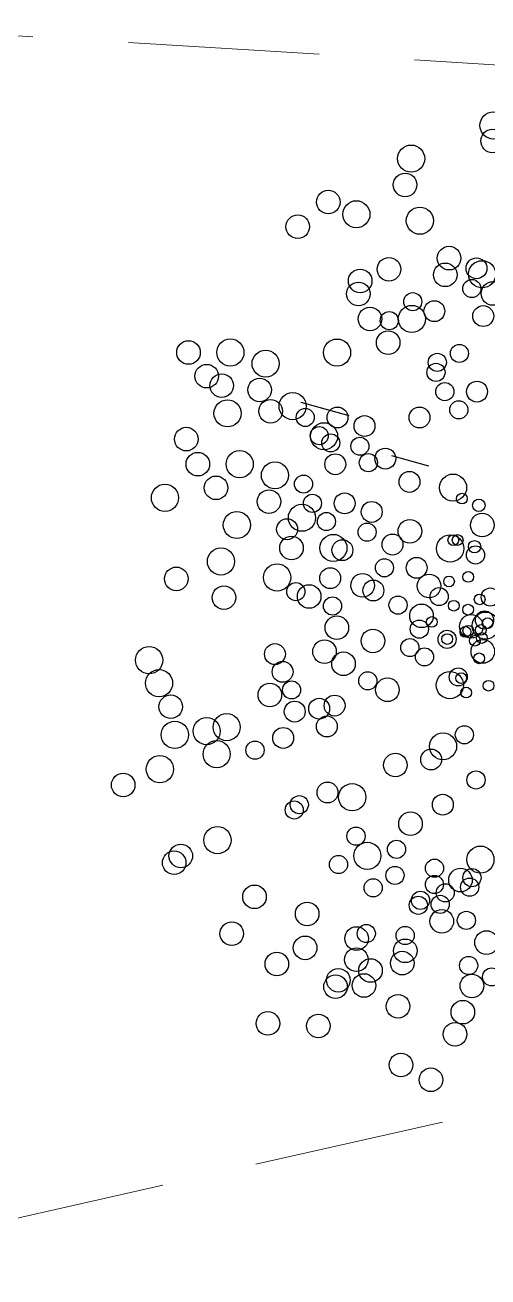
# Model space of a CAD drawing. Header units: millimetres. Extents: x 441156 to 441876, y 4514765 to 4515211.
# Drawn here: x 441586.294 to 441586.899, y 4514836.891 to 4514838.527 of the extents above; entities that cross this region are included whole.
import ezdxf

# ---------------------------------------------------------------- set-up
doc = ezdxf.new("R2010")
doc.units = ezdxf.units.MM
doc.linetypes.add('HIDDEN', pattern=[0.375, 0.25, -0.125])
doc.layers.add('01_piscinas', color=254, linetype='Continuous')
doc.layers.add('INGIN ELECTRICIDAD ALUMBRADO', color=120, linetype='HIDDEN')

msp = doc.modelspace()

# ---------------------------------------------------------------- linework, layer by layer
at = {"layer": '01_piscinas'}
for p, q in [((441586.7181368, 4514838.01583683, 0.00000053), (441586.65513211, 4514838.03335445, 0.00000053)), ((441586.82223332, 4514837.95008627, 0.00000053), (441586.77376817, 4514837.96356136, 0.00000053))]:
    msp.add_line(p, q, dxfattribs=at)
at = {"layer": '01_piscinas', "elevation": 0.00000131}
msp.add_lwpolyline([(441583.31739881, 4514835.83174273, -0.0058147586), (441588.54332977, 4514837.00261362, -0.0069540546), (441592.08503505, 4514837.58702849)], format="xyb", dxfattribs=at)
at = {"layer": '01_piscinas'}
for centre, radius in [((441586.90666636, 4514838.39536438, 0.00000053), 0.01775907), ((441586.90541834, 4514838.3750896, 0.00000053), 0.01541533), ((441586.79892567, 4514838.35198214, 0.00000053), 0.01775907), ((441586.79107045, 4514838.31763699, 0.00000053), 0.01541533), ((441586.69061111, 4514838.29526344, 0.00000053), 0.01541533), ((441586.72733657, 4514838.27923626, 0.00000053), 0.01775907), ((441586.81040303, 4514838.27087468, 0.00000053), 0.01775907), ((441586.65071113, 4514838.26305737, 0.00000053), 0.01541533), ((441586.76993043, 4514838.20743135, 0.00000053), 0.01541533), ((441586.84858815, 4514838.22197682, 0.00000053), 0.01541533), ((441586.8843786, 4514838.20865958, 0.00000053), 0.01366082), ((441586.73231457, 4514838.19219488, 0.00000053), 0.01541533), ((441586.84353621, 4514838.20017056, 0.00000053), 0.01541533), ((441586.89177586, 4514838.2008926, 0.00000053), 0.01775907), ((441586.73003046, 4514838.17522528, 0.00000053), 0.01541533), ((441586.87833613, 4514838.18224023, 0.00000053), 0.01185795), ((441586.90589216, 4514838.17571441, 0.00000053), 0.01541533), ((441586.80105971, 4514838.16502981, 0.00000053), 0.01185795), ((441586.74512201, 4514838.14252428, 0.00000053), 0.01541533), ((441586.7998865, 4514838.14249374, 0.00000053), 0.01775907), ((441586.82931007, 4514838.15270121, 0.00000053), 0.01366082), ((441586.89320735, 4514838.14626923, 0.00000053), 0.01366082), ((441586.77036742, 4514838.14025591, 0.00000053), 0.01185795), ((441586.76891823, 4514838.11157682, 0.00000053), 0.01541533), ((441586.50785497, 4514838.09867635, 0.00000053), 0.01541533), ((441586.56261946, 4514838.09864581, 0.00000053), 0.01775907), ((441586.70209604, 4514838.0985411, 0.00000053), 0.01775907), ((441586.86207457, 4514838.09746667, 0.00000053), 0.01185795), ((441586.60865979, 4514838.08409311, 0.00000053), 0.01775907), ((441586.8331393, 4514838.08574631, 0.00000053), 0.01185795), ((441586.53165119, 4514838.06772889, 0.00000053), 0.01541533), ((441586.83138229, 4514838.07269277, 0.00000053), 0.01185795), ((441586.55123497, 4514838.05539906, 0.00000053), 0.01541533), ((441586.60080458, 4514838.04974796, 0.00000053), 0.01541533), ((441586.84299117, 4514838.04753815, 0.00000053), 0.01185795), ((441586.8851177, 4514838.04751466, 0.00000053), 0.01366082), ((441586.64399229, 4514838.02866374, 0.00000053), 0.01775907), ((441586.55887233, 4514838.0191753, 0.00000053), 0.01775907), ((441586.6152015, 4514838.02190658, 0.00000053), 0.01541533), ((441586.66047807, 4514838.01380897, 0.00000053), 0.01185795), ((441586.7026046, 4514838.01378548, 0.00000053), 0.01366082), ((441586.80989427, 4514838.01370494, 0.00000053), 0.01366082), ((441586.86129596, 4514838.02373241, 0.00000053), 0.01185795), ((441586.73802024, 4514838.00259109, 0.00000053), 0.01366082), ((441586.50496383, 4514837.98547616, 0.00000053), 0.01541533), ((441586.67878285, 4514837.99000323, 0.00000053), 0.01185795), ((441586.68505754, 4514837.98917504, 0.00000053), 0.01775907), ((441586.6938473, 4514837.98051875, 0.00000053), 0.01185795), ((441586.73197777, 4514837.97617175, 0.00000053), 0.01185795), ((441586.52005538, 4514837.95277516, 0.00000053), 0.01541533), ((441586.57481987, 4514837.95274462, 0.00000053), 0.01775907), ((441586.69972219, 4514837.95265432, 0.00000053), 0.01366082), ((441586.74305232, 4514837.9547553, 0.00000053), 0.01185795), ((441586.76519908, 4514837.95995312, 0.00000053), 0.01366082), ((441586.6208602, 4514837.93819192, 0.00000053), 0.01775907), ((441586.5438516, 4514837.9218277, 0.00000053), 0.01541533), ((441586.65825411, 4514837.92673191, 0.00000053), 0.01185795), ((441586.79678773, 4514837.9295772, 0.00000053), 0.01366082), ((441586.85374075, 4514837.92210886, 0.00000053), 0.01775907), ((441586.47702941, 4514837.90879199, 0.00000053), 0.01775907), ((441586.61300499, 4514837.90384677, 0.00000053), 0.01541533), ((441586.669863, 4514837.90157729, 0.00000053), 0.01185795), ((441586.71198953, 4514837.9015538, 0.00000053), 0.01366082), ((441586.86534868, 4514837.9077373, 0.00000053), 0.00701654), ((441586.6561927, 4514837.88276255, 0.00000053), 0.01775907), ((441586.74740517, 4514837.89035941, 0.00000053), 0.01366082), ((441586.88745113, 4514837.89897384, 0.00000053), 0.00808333), ((441586.57107273, 4514837.87327411, 0.00000053), 0.01775907), ((441586.6367661, 4514837.86774408, 0.00000053), 0.01366082), ((441586.68816778, 4514837.87777155, 0.00000053), 0.01185795), ((441586.7973062, 4514837.86513035, 0.00000053), 0.01541533), ((441586.89192587, 4514837.87321101, 0.00000053), 0.01541533), ((441586.7413627, 4514837.86394007, 0.00000053), 0.01185795), ((441586.64249345, 4514837.84330439, 0.00000053), 0.01541533), ((441586.69725794, 4514837.84327386, 0.00000053), 0.01775907), ((441586.70910712, 4514837.84042264, 0.00000053), 0.01366082), ((441586.77458401, 4514837.84772144, 0.00000053), 0.01366082), ((441586.84999361, 4514837.84263835, 0.00000053), 0.01775907), ((441586.85411824, 4514837.85358757, 0.00000053), 0.00701654), ((441586.85975012, 4514837.85367213, 0.00000053), 0.00701654), ((441586.88313286, 4514837.83415821, 0.00000053), 0.01185795), ((441586.88185257, 4514837.84490868, 0.00000053), 0.00808333), ((441586.55028935, 4514837.82568736, 0.00000053), 0.01775907), ((441586.76404613, 4514837.81736901, 0.00000053), 0.01185795), ((441586.80617266, 4514837.81734552, 0.00000053), 0.01366082), ((441586.49189315, 4514837.80286081, 0.00000053), 0.01541533), ((441586.62370218, 4514837.80473507, 0.00000053), 0.01775907), ((441586.6931199, 4514837.80381744, 0.00000053), 0.01366082), ((441586.64819974, 4514837.78625856, 0.00000053), 0.01185795), ((441586.73544306, 4514837.794376, 0.00000053), 0.01541533), ((441586.74959131, 4514837.7877003, 0.00000053), 0.01366082), ((441586.8224328, 4514837.79360385, 0.00000053), 0.01541533), ((441586.84851968, 4514837.79952241, 0.00000053), 0.00701654), ((441586.87358005, 4514837.80543443, 0.00000053), 0.00701654), ((441586.5542491, 4514837.77840467, 0.00000053), 0.01541533), ((441586.66560195, 4514837.77988115, 0.00000053), 0.01541533), ((441586.7818219, 4514837.7685819, 0.00000053), 0.01185795), ((441586.83554583, 4514837.77973178, 0.00000053), 0.01185795), ((441586.88856581, 4514837.77609695, 0.00000053), 0.00701654), ((441586.90246101, 4514837.77913782, 0.00000053), 0.01185795), ((441586.69616586, 4514837.76744614, 0.00000053), 0.01185795), ((441586.81254, 4514837.75459333, 0.00000053), 0.01541533), ((441586.85472916, 4514837.76781139, 0.00000053), 0.00701654), ((441586.87341364, 4514837.7626875, 0.00000053), 0.00701654), ((441586.70176898, 4514837.73908655, 0.00000053), 0.01541533), ((441586.80964269, 4514837.73720144, 0.00000053), 0.01185795), ((441586.82596877, 4514837.74657729, 0.00000053), 0.00701654), ((441586.87755794, 4514837.74075051, 0.00000053), 0.01541533), ((441586.89642569, 4514837.74177435, 0.00000053), 0.01775907), ((441586.89485117, 4514837.74912973, 0.00000053), 0.01185795), ((441586.89902112, 4514837.74498339, 0.00000053), 0.00701654), ((441586.7489944, 4514837.72179415, 0.00000053), 0.01541533), ((441586.84596994, 4514837.72389959, 0.00000053), 0.01185795), ((441586.84616597, 4514837.72426241, 0.00000053), 0.00701654), ((441586.86989685, 4514837.73356571, 0.00000053), 0.00701654), ((441586.87378009, 4514837.73508807, 0.00000053), 0.00701654), ((441586.8900473, 4514837.73613015, 0.00000053), 0.00701654), ((441586.89142098, 4514837.72564257, 0.00000053), 0.00701654), ((441586.4563193, 4514837.69665619, 0.00000053), 0.01775907), ((441586.62083524, 4514837.7045627, 0.00000053), 0.01366082), ((441586.68570951, 4514837.70776906, 0.00000053), 0.01541533), ((441586.79728925, 4514837.71311106, 0.00000053), 0.01185795), ((441586.88236009, 4514837.7220904, 0.00000053), 0.00701654), ((441586.89264949, 4514837.70804951, 0.00000053), 0.01541533), ((441586.71054401, 4514837.69192291, 0.00000053), 0.01541533), ((441586.81639271, 4514837.70092172, 0.00000053), 0.01185795), ((441586.88792109, 4514837.69901717, 0.00000053), 0.00701654), ((441586.46935529, 4514837.66651953, 0.00000053), 0.01775907), ((441586.63086293, 4514837.68138065, 0.00000053), 0.01366082), ((441586.84962352, 4514837.66406633, 0.00000053), 0.01775907), ((441586.86055449, 4514837.67479692, 0.00000053), 0.01185795), ((441586.61417986, 4514837.65123603, 0.00000053), 0.01541533), ((441586.64259159, 4514837.65777755, 0.00000053), 0.01185795), ((441586.74226644, 4514837.66962412, 0.00000053), 0.01185795), ((441586.76795432, 4514837.65796068, 0.00000053), 0.01541533), ((441586.86447739, 4514837.67310946, 0.00000053), 0.00701654), ((441586.90018935, 4514837.66327913, 0.00000053), 0.00701654), ((441586.48460255, 4514837.63583549, 0.00000053), 0.01541533), ((441586.69884103, 4514837.63731055, 0.00000053), 0.01366082), ((441586.87086625, 4514837.65427326, 0.00000053), 0.00701654), ((441586.64672089, 4514837.62947968, 0.00000053), 0.01366082), ((441586.67875334, 4514837.63326392, 0.00000053), 0.01366082), ((441586.48997064, 4514837.59904827, 0.00000053), 0.01775907), ((441586.53161282, 4514837.60396778, 0.00000053), 0.01775907), ((441586.55772683, 4514837.60922839, 0.00000053), 0.01775907), ((441586.68878102, 4514837.61008187, 0.00000053), 0.01366082), ((441586.6316741, 4514837.59502773, 0.00000053), 0.01366082), ((441586.84065891, 4514837.58405663, 0.00000053), 0.01775907), ((441586.86854742, 4514837.59913849, 0.00000053), 0.01185795), ((441586.54464881, 4514837.57383112, 0.00000053), 0.01775907), ((441586.59478902, 4514837.5790875, 0.00000053), 0.01185795), ((441586.47040981, 4514837.55426074, 0.00000053), 0.01775907), ((441586.77834513, 4514837.55960472, 0.00000053), 0.01541533), ((441586.82512201, 4514837.56682492, 0.00000053), 0.01366082), ((441586.88377244, 4514837.54014622, 0.00000053), 0.01185795), ((441586.42245921, 4514837.53353844, 0.00000053), 0.01541533), ((441586.68959219, 4514837.52372895, 0.00000053), 0.01366082), ((441586.7218921, 4514837.51759708, 0.00000053), 0.01775907), ((441586.65270712, 4514837.50778872, 0.00000053), 0.01185795), ((441586.84034703, 4514837.50783265, 0.00000053), 0.01366082), ((441586.64607801, 4514837.50095752, 0.00000053), 0.01185795), ((441586.79813766, 4514837.48291477, 0.00000053), 0.01541533), ((441586.54570333, 4514837.46157232, 0.00000053), 0.01775907), ((441586.7268786, 4514837.46667107, 0.00000053), 0.01185795), ((441586.49775273, 4514837.44085002, 0.00000053), 0.01541533), ((441586.74168463, 4514837.44090713, 0.00000053), 0.01775907), ((441586.77984532, 4514837.44952062, 0.00000053), 0.01185795), ((441586.88954123, 4514837.43604708, 0.00000053), 0.01775907), ((441586.48913489, 4514837.43196945, 0.00000053), 0.01541533), ((441586.7039961, 4514837.42965874, 0.00000053), 0.01185795), ((441586.82952055, 4514837.4248338, 0.00000053), 0.01185795), ((441586.77776275, 4514837.41538919, 0.00000053), 0.01185795), ((441586.86344399, 4514837.40926276, 0.00000053), 0.01541533), ((441586.87845591, 4514837.41243533, 0.00000053), 0.01185795), ((441586.74931151, 4514837.39918414, 0.00000053), 0.01185795), ((441586.82937647, 4514837.40353027, 0.00000053), 0.01185795), ((441586.84355079, 4514837.39263906, 0.00000053), 0.01185795), ((441586.87549172, 4514837.4000554, 0.00000053), 0.01185795), ((441586.59417566, 4514837.38739708, 0.00000053), 0.01541533), ((441586.808361, 4514837.37638574, 0.00000053), 0.01185795), ((441586.81118228, 4514837.38284548, 0.00000053), 0.01185795), ((441586.83696782, 4514837.37756633, 0.00000053), 0.01185795), ((441586.6630324, 4514837.36510149, 0.00000053), 0.01541533), ((441586.83902996, 4514837.35545392, 0.00000053), 0.01541533), ((441586.56442842, 4514837.33928104, 0.00000053), 0.01541533), ((441586.87118602, 4514837.35663902, 0.00000053), 0.01185795), ((441586.7276102, 4514837.33300862, 0.00000053), 0.01541533), ((441586.74031751, 4514837.33944021, 0.00000053), 0.01185795), ((441586.79111989, 4514837.33690955, 0.00000053), 0.01185795), ((441586.89755196, 4514837.3276725, 0.00000053), 0.01541533), ((441586.66032506, 4514837.32073063, 0.00000053), 0.01541533), ((441586.79122617, 4514837.31689062, 0.00000053), 0.01541533), ((441586.62333844, 4514837.29966406, 0.00000053), 0.01541533), ((441586.7274229, 4514837.30531404, 0.00000053), 0.01541533), ((441586.74584951, 4514837.29115546, 0.00000053), 0.01541533), ((441586.78737273, 4514837.3007967, 0.00000053), 0.01541533), ((441586.87413054, 4514837.29766358, 0.00000053), 0.01185795), ((441586.70377044, 4514837.27842381, 0.00000053), 0.01541533), ((441586.90427474, 4514837.28278887, 0.00000053), 0.01185795), ((441586.70010279, 4514837.27002615, 0.00000053), 0.01541533), ((441586.73729164, 4514837.27156091, 0.00000053), 0.01541533), ((441586.87837916, 4514837.27104941, 0.00000053), 0.01541533), ((441586.78177531, 4514837.24435541, 0.00000053), 0.01541533), ((441586.86657913, 4514837.23676056, 0.00000053), 0.01541533), ((441586.61164624, 4514837.22199695, 0.00000053), 0.01541533), ((441586.67768934, 4514837.2187071, 0.00000053), 0.01541533), ((441586.85635374, 4514837.2078948, 0.00000053), 0.01541533), ((441586.78560318, 4514837.16768734, 0.00000053), 0.01541533), ((441586.82479064, 4514837.14835022, 0.00000053), 0.01541533)]:
    msp.add_circle(centre, radius, dxfattribs=at)
at = {"layer": 'INGIN ELECTRICIDAD ALUMBRADO', "color": 86, "lineweight": 13, "elevation": 0.00000131}
for points in [[(441586.05494952, 4514838.52654514), (441588.35445827, 4514838.38651846), (441591.26767292, 4514838.20912068)], [(441591.28326132, 4514837.91497065), (441589.8768859, 4514837.69091731), (441587.20570073, 4514837.17565525), (441585.03031287, 4514836.68457362)]]:
    msp.add_lwpolyline(points, dxfattribs=at)

doc.saveas('drawing.dxf')
